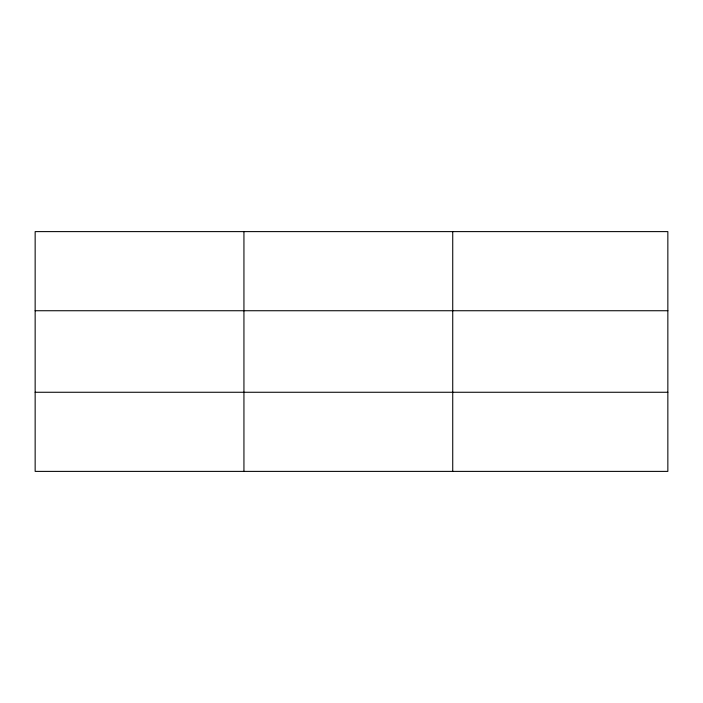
<?xml version="1.0" encoding="UTF-8"?>
<svg xmlns="http://www.w3.org/2000/svg" width="703" height="703" viewBox="0 0 703 703"><rect width="100%" height="100%" fill="white"/><g stroke="black" fill="none" stroke-linecap="round" stroke-linejoin="round"><path stroke-width="1.05" d="M243.941 471.388L243.941 231.612M452.732 471.388L452.732 231.612M667.85 310.735L667.85 231.612L35.15 231.612L35.15 471.388L667.85 471.388L667.85 310.735L35.15 310.735M35.15 392.265L667.85 392.265"/></g></svg>
